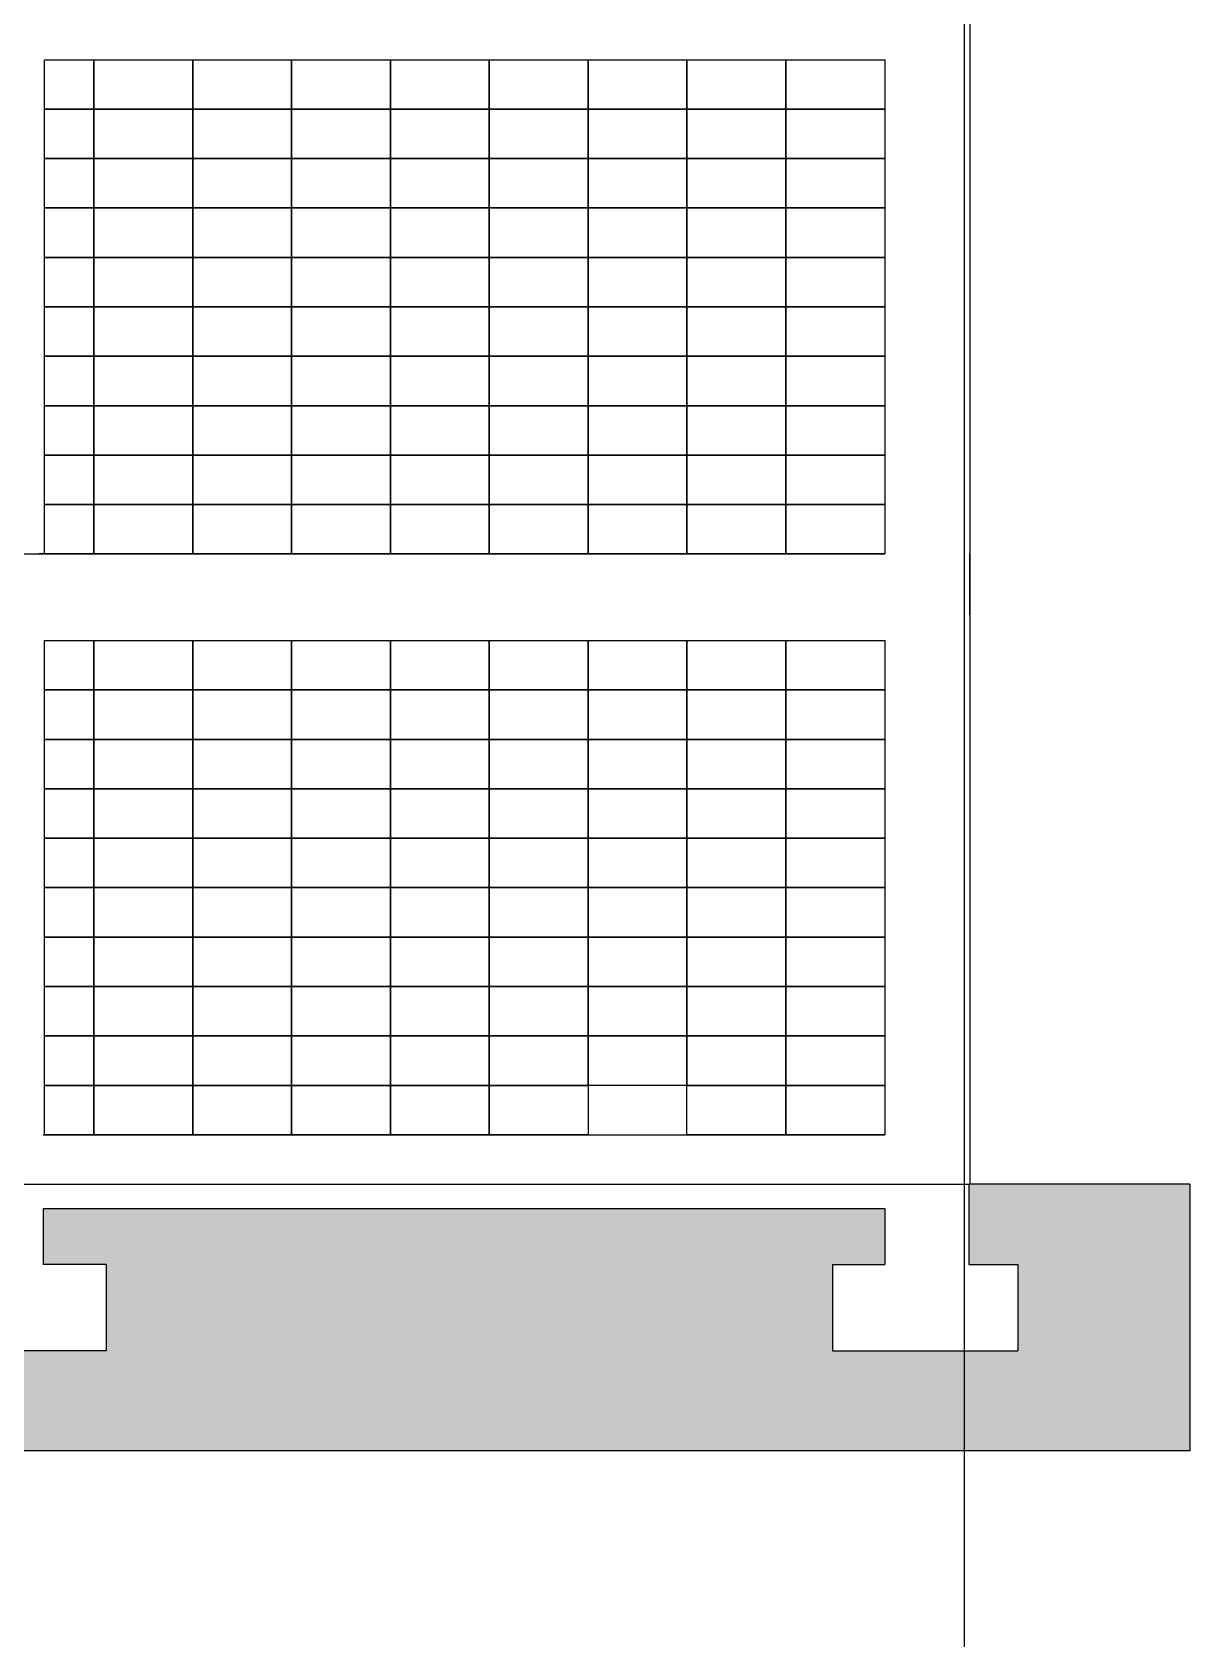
# Model space of a CAD drawing. Header units: inches. Extents: x 270 to 8013, y -75 to 10330.
# Drawn here: x 5931 to 6399, y 7929 to 8582 of the extents above; entities that cross this region are included whole.
import ezdxf

# ---------------------------------------------------------------- set-up
doc = ezdxf.new("R2010")
doc.units = ezdxf.units.IN
doc.header["$MEASUREMENT"] = 0
for name, color, linetype in [('A-ANNO-SYMB', 6, 'Continuous'), ('A-ELEV-MBE1', 7, 'Continuous'), ('A-SECT-MCUT', 7, 'Continuous'), ('A-SECT-PATT', 8, 'Continuous'), ('A-WALL-FULL', 7, 'Continuous'), ('G-ANNO-NPLT', 210, 'Continuous')]:
    doc.layers.add(name, color=color, linetype=linetype)
pattern_1 = [(360, (5391.0993, 9254.723), (3.125, 6.25), [0, -6.25])]

msp = doc.modelspace()

# ---------------------------------------------------------------- hatches: boundary and pattern name
at = {"layer": 'A-SECT-PATT'}
h = msp.add_hatch(dxfattribs=at)
h.set_pattern_fill('DOTS', color=256, scale=100, angle=90, style=0)
h.set_pattern_definition(pattern_1)
h.paths.add_polyline_path([(6399.06, 8007.87), (6399.06, 8115.78), (6309.64, 8115.78), (6309.64, 8090.78), (6309.64, 8083.28), (6329.55, 8083.28), (6329.55, 8048.28), (6254.55, 8048.28), (6254.55, 8083.28), (6275.65, 8083.28), (6275.65, 8105.82), (5935.1, 8105.78), (5935.1, 8083.28), (5939.67, 8083.28), (5960.61, 8083.28), (5960.61, 8048.28), (5885.61, 8048.28), (5885.61, 8083.28), (5905.52, 8083.28), (5910.1, 8083.28), (5910.1, 8105.78), (5739.25, 8105.78), (5739.25, 8090.78), (5739.25, 8083.28), (5760.18, 8083.28), (5760.18, 8048.28), (5685.18, 8048.28), (5685.18, 8083.28), (5705.1, 8083.28), (5705.1, 8098.28), (5705.1, 8115.78), (5561.62, 8115.78), (5561.62, 8007.87)])
h = msp.add_hatch(dxfattribs=at)
h.set_pattern_fill('DOTS', color=256, scale=100, angle=90, style=0)
h.set_pattern_definition(pattern_1)
h.paths.add_polyline_path([(6399.06, 8007.87), (6399.06, 8115.78), (6309.64, 8115.78), (6309.64, 8090.78), (6309.64, 8083.28), (6329.55, 8083.28), (6329.55, 8048.28), (6254.55, 8048.28), (6254.55, 8083.28), (6275.65, 8083.28), (6275.65, 8105.82), (5935.1, 8105.78), (5935.1, 8083.28), (5939.67, 8083.28), (5960.61, 8083.28), (5960.61, 8048.28), (5885.61, 8048.28), (5885.61, 8083.28), (5905.52, 8083.28), (5910.1, 8083.28), (5910.1, 8105.78), (5739.25, 8105.78), (5739.25, 8090.78), (5739.25, 8083.28), (5760.18, 8083.28), (5760.18, 8048.28), (5685.18, 8048.28), (5685.18, 8083.28), (5705.1, 8083.28), (5705.1, 8098.28), (5705.1, 8115.78), (5561.62, 8115.78), (5561.62, 8007.87)])

# ---------------------------------------------------------------- linework, layer by layer
at = {"layer": 'A-ANNO-SYMB', "ltscale": 0.003}
for p, q in [((6309.64, 8115.78), (6309.64, 8090.78)), ((6309.64, 8115.78), (6309.64, 8090.78)), ((6275.68, 8105.82), (5935.1, 8105.78)), ((6275.68, 8105.82), (5935.1, 8105.78)), ((5935.1, 8105.78), (5935.1, 8083.28)), ((5935.1, 8105.78), (5935.1, 8083.28)), ((6275.65, 8105.82), (6275.65, 8083.28)), ((6275.65, 8105.82), (6275.65, 8083.28)), ((6309.64, 8098.28), (6309.64, 8083.28)), ((6309.64, 8098.28), (6309.64, 8083.28)), ((5939.67, 8083.28), (5935.1, 8083.28)), ((5939.67, 8083.28), (5935.1, 8083.28)), ((5960.61, 8083.28), (5939.67, 8083.28)), ((5960.61, 8083.28), (5939.67, 8083.28)), ((5960.61, 8083.28), (5960.61, 8048.28)), ((5960.61, 8083.28), (5960.61, 8048.28)), ((6254.55, 8083.28), (6254.55, 8048.28)), ((6254.55, 8083.28), (6275.65, 8083.28)), ((6254.55, 8083.28), (6254.55, 8048.28)), ((6254.55, 8083.28), (6275.65, 8083.28)), ((6309.64, 8083.28), (6329.55, 8083.28)), ((6309.64, 8083.28), (6329.55, 8083.28)), ((6329.55, 8083.28), (6329.55, 8048.28)), ((6329.55, 8083.28), (6329.55, 8048.28)), ((5960.61, 8048.28), (5885.61, 8048.28)), ((5960.61, 8048.28), (5885.61, 8048.28)), ((6254.55, 8048.28), (6329.55, 8048.28)), ((6254.55, 8048.28), (6329.55, 8048.28))]:
    msp.add_line(p, q, dxfattribs=at)
at = {"layer": 'A-ELEV-MBE1', "extrusion": (-4.44089e-16, 5.03198e-31, -1)}
for p, q in [((6013.39, 8370.72), (5933.39, 8370.72)), ((6013.39, 8370.72), (5933.39, 8370.72)), ((6010.89, 8370.72), (5935.89, 8370.72)), ((6010.89, 8370.72), (5935.89, 8370.72)), ((6010.89, 8370.72), (5935.89, 8370.72)), ((6010.89, 8370.72), (5935.89, 8370.72)), ((6010.89, 8370.72), (5935.89, 8370.72)), ((6010.89, 8370.72), (5935.89, 8370.72))]:
    msp.add_line(p, q, dxfattribs=at)
at = {"layer": 'A-ELEV-MBE1'}
for p, q in [((6310.1, 8346.07), (6310.1, 8370.72)), ((6310.1, 8346.07), (6310.1, 8370.72)), ((6310.1, 8335.78), (6310.1, 8115.78)), ((6310.1, 8335.78), (6310.1, 8115.78)), ((5935.13, 8135.76), (6275.65, 8135.72)), ((5935.13, 8135.76), (6275.65, 8135.72)), ((6399.06, 8115.78), (6310.1, 8115.78)), ((6399.06, 8115.78), (6310.1, 8115.78)), ((6399.06, 8007.87), (5561.62, 8007.87)), ((6399.06, 8007.87), (5561.62, 8007.87))]:
    msp.add_line(p, q, dxfattribs=at)
for points in [[(6310.01, 8864.07), (6310.1, 8370.72), (6310.1, 8370.72), (6310.1, 8370.72)], [(6310.01, 8864.07), (6310.1, 8370.72), (6310.1, 8370.72), (6310.1, 8370.72)], [(5705.1, 8115.78), (6310.1, 8115.78)], [(5705.1, 8115.78), (6310.1, 8115.78)]]:
    msp.add_lwpolyline(points, dxfattribs=at)
for points in [[(5935.65, 8570.72), (5955.65, 8570.72), (5955.65, 8550.72), (5935.65, 8550.72)], [(5935.65, 8570.72), (5955.65, 8570.72), (5955.65, 8550.72), (5935.65, 8550.72)], [(5955.65, 8570.72), (5995.65, 8570.72), (5995.65, 8550.72), (5955.65, 8550.72)], [(5955.65, 8570.72), (5995.65, 8570.72), (5995.65, 8550.72), (5955.65, 8550.72)], [(5995.65, 8570.72), (6035.65, 8570.72), (6035.65, 8550.72), (5995.65, 8550.72)], [(5995.65, 8570.72), (6035.65, 8570.72), (6035.65, 8550.72), (5995.65, 8550.72)], [(6035.65, 8570.72), (6075.65, 8570.72), (6075.65, 8550.72), (6035.65, 8550.72)], [(6035.65, 8570.72), (6075.65, 8570.72), (6075.65, 8550.72), (6035.65, 8550.72)], [(6075.65, 8570.72), (6115.65, 8570.72), (6115.65, 8550.72), (6075.65, 8550.72)], [(6075.65, 8570.72), (6115.65, 8570.72), (6115.65, 8550.72), (6075.65, 8550.72)], [(6115.65, 8570.72), (6155.65, 8570.72), (6155.65, 8550.72), (6115.65, 8550.72)], [(6115.65, 8570.72), (6155.65, 8570.72), (6155.65, 8550.72), (6115.65, 8550.72)], [(6155.65, 8570.72), (6195.65, 8570.72), (6195.65, 8550.72), (6155.65, 8550.72)], [(6155.65, 8570.72), (6195.65, 8570.72), (6195.65, 8550.72), (6155.65, 8550.72)], [(6195.65, 8570.72), (6235.65, 8570.72), (6235.65, 8550.72), (6195.65, 8550.72)], [(6195.65, 8570.72), (6235.65, 8570.72), (6235.65, 8550.72), (6195.65, 8550.72)], [(6235.65, 8570.72), (6275.65, 8570.72), (6275.65, 8550.72), (6235.65, 8550.72)], [(6235.65, 8570.72), (6275.65, 8570.72), (6275.65, 8550.72), (6235.65, 8550.72)], [(5935.65, 8550.72), (5955.65, 8550.72), (5955.65, 8530.72), (5935.65, 8530.72)], [(5935.65, 8550.72), (5955.65, 8550.72), (5955.65, 8530.72), (5935.65, 8530.72)], [(5955.65, 8550.72), (5995.65, 8550.72), (5995.65, 8530.72), (5955.65, 8530.72)], [(5955.65, 8550.72), (5995.65, 8550.72), (5995.65, 8530.72), (5955.65, 8530.72)], [(5995.65, 8550.72), (6035.65, 8550.72), (6035.65, 8530.72), (5995.65, 8530.72)], [(5995.65, 8550.72), (6035.65, 8550.72), (6035.65, 8530.72), (5995.65, 8530.72)], [(6035.65, 8550.72), (6075.65, 8550.72), (6075.65, 8530.72), (6035.65, 8530.72)], [(6035.65, 8550.72), (6075.65, 8550.72), (6075.65, 8530.72), (6035.65, 8530.72)], [(6075.65, 8550.72), (6115.65, 8550.72), (6115.65, 8530.72), (6075.65, 8530.72)], [(6075.65, 8550.72), (6115.65, 8550.72), (6115.65, 8530.72), (6075.65, 8530.72)], [(6115.65, 8550.72), (6155.65, 8550.72), (6155.65, 8530.72), (6115.65, 8530.72)], [(6115.65, 8550.72), (6155.65, 8550.72), (6155.65, 8530.72), (6115.65, 8530.72)], [(6155.65, 8550.72), (6195.65, 8550.72), (6195.65, 8530.72), (6155.65, 8530.72)], [(6155.65, 8550.72), (6195.65, 8550.72), (6195.65, 8530.72), (6155.65, 8530.72)], [(6195.65, 8550.72), (6235.65, 8550.72), (6235.65, 8530.72), (6195.65, 8530.72)], [(6195.65, 8550.72), (6235.65, 8550.72), (6235.65, 8530.72), (6195.65, 8530.72)], [(6235.65, 8550.72), (6275.65, 8550.72), (6275.65, 8530.72), (6235.65, 8530.72)], [(6235.65, 8550.72), (6275.65, 8550.72), (6275.65, 8530.72), (6235.65, 8530.72)], [(5935.65, 8530.72), (5955.65, 8530.72), (5955.65, 8510.72), (5935.65, 8510.72)], [(5935.65, 8530.72), (5955.65, 8530.72), (5955.65, 8510.72), (5935.65, 8510.72)], [(5955.65, 8530.72), (5995.65, 8530.72), (5995.65, 8510.72), (5955.65, 8510.72)], [(5955.65, 8530.72), (5995.65, 8530.72), (5995.65, 8510.72), (5955.65, 8510.72)], [(5995.65, 8530.72), (6035.65, 8530.72), (6035.65, 8510.72), (5995.65, 8510.72)], [(5995.65, 8530.72), (6035.65, 8530.72), (6035.65, 8510.72), (5995.65, 8510.72)], [(6035.65, 8530.72), (6075.65, 8530.72), (6075.65, 8510.72), (6035.65, 8510.72)], [(6035.65, 8530.72), (6075.65, 8530.72), (6075.65, 8510.72), (6035.65, 8510.72)], [(6075.65, 8530.72), (6115.65, 8530.72), (6115.65, 8510.72), (6075.65, 8510.72)], [(6075.65, 8530.72), (6115.65, 8530.72), (6115.65, 8510.72), (6075.65, 8510.72)], [(6115.65, 8530.72), (6155.65, 8530.72), (6155.65, 8510.72), (6115.65, 8510.72)], [(6115.65, 8530.72), (6155.65, 8530.72), (6155.65, 8510.72), (6115.65, 8510.72)], [(6155.65, 8530.72), (6195.65, 8530.72), (6195.65, 8510.72), (6155.65, 8510.72)], [(6155.65, 8530.72), (6195.65, 8530.72), (6195.65, 8510.72), (6155.65, 8510.72)], [(6195.65, 8530.72), (6235.65, 8530.72), (6235.65, 8510.72), (6195.65, 8510.72)], [(6195.65, 8530.72), (6235.65, 8530.72), (6235.65, 8510.72), (6195.65, 8510.72)], [(6235.65, 8530.72), (6275.65, 8530.72), (6275.65, 8510.72), (6235.65, 8510.72)], [(6235.65, 8530.72), (6275.65, 8530.72), (6275.65, 8510.72), (6235.65, 8510.72)], [(5935.65, 8510.72), (5955.65, 8510.72), (5955.65, 8490.72), (5935.65, 8490.72)], [(5935.65, 8510.72), (5955.65, 8510.72), (5955.65, 8490.72), (5935.65, 8490.72)], [(5955.65, 8510.72), (5995.65, 8510.72), (5995.65, 8490.72), (5955.65, 8490.72)], [(5955.65, 8510.72), (5995.65, 8510.72), (5995.65, 8490.72), (5955.65, 8490.72)], [(5995.65, 8510.72), (6035.65, 8510.72), (6035.65, 8490.72), (5995.65, 8490.72)], [(5995.65, 8510.72), (6035.65, 8510.72), (6035.65, 8490.72), (5995.65, 8490.72)], [(6035.65, 8510.72), (6075.65, 8510.72), (6075.65, 8490.72), (6035.65, 8490.72)], [(6035.65, 8510.72), (6075.65, 8510.72), (6075.65, 8490.72), (6035.65, 8490.72)], [(6075.65, 8510.72), (6115.65, 8510.72), (6115.65, 8490.72), (6075.65, 8490.72)], [(6075.65, 8510.72), (6115.65, 8510.72), (6115.65, 8490.72), (6075.65, 8490.72)], [(6115.65, 8510.72), (6155.65, 8510.72), (6155.65, 8490.72), (6115.65, 8490.72)], [(6115.65, 8510.72), (6155.65, 8510.72), (6155.65, 8490.72), (6115.65, 8490.72)], [(6155.65, 8510.72), (6195.65, 8510.72), (6195.65, 8490.72), (6155.65, 8490.72)], [(6155.65, 8510.72), (6195.65, 8510.72), (6195.65, 8490.72), (6155.65, 8490.72)], [(6195.65, 8510.72), (6235.65, 8510.72), (6235.65, 8490.72), (6195.65, 8490.72)], [(6195.65, 8510.72), (6235.65, 8510.72), (6235.65, 8490.72), (6195.65, 8490.72)], [(6235.65, 8510.72), (6275.65, 8510.72), (6275.65, 8490.72), (6235.65, 8490.72)], [(6235.65, 8510.72), (6275.65, 8510.72), (6275.65, 8490.72), (6235.65, 8490.72)], [(5935.65, 8490.72), (5955.65, 8490.72), (5955.65, 8470.72), (5935.65, 8470.72)], [(5935.65, 8490.72), (5955.65, 8490.72), (5955.65, 8470.72), (5935.65, 8470.72)], [(5955.65, 8490.72), (5995.65, 8490.72), (5995.65, 8470.72), (5955.65, 8470.72)], [(5955.65, 8490.72), (5995.65, 8490.72), (5995.65, 8470.72), (5955.65, 8470.72)], [(5995.65, 8490.72), (6035.65, 8490.72), (6035.65, 8470.72), (5995.65, 8470.72)], [(5995.65, 8490.72), (6035.65, 8490.72), (6035.65, 8470.72), (5995.65, 8470.72)], [(6035.65, 8490.72), (6075.65, 8490.72), (6075.65, 8470.72), (6035.65, 8470.72)], [(6035.65, 8490.72), (6075.65, 8490.72), (6075.65, 8470.72), (6035.65, 8470.72)], [(6075.65, 8490.72), (6115.65, 8490.72), (6115.65, 8470.72), (6075.65, 8470.72)], [(6075.65, 8490.72), (6115.65, 8490.72), (6115.65, 8470.72), (6075.65, 8470.72)], [(6115.65, 8490.72), (6155.65, 8490.72), (6155.65, 8470.72), (6115.65, 8470.72)], [(6115.65, 8490.72), (6155.65, 8490.72), (6155.65, 8470.72), (6115.65, 8470.72)], [(6155.65, 8490.72), (6195.65, 8490.72), (6195.65, 8470.72), (6155.65, 8470.72)], [(6155.65, 8490.72), (6195.65, 8490.72), (6195.65, 8470.72), (6155.65, 8470.72)], [(6195.65, 8490.72), (6235.65, 8490.72), (6235.65, 8470.72), (6195.65, 8470.72)], [(6195.65, 8490.72), (6235.65, 8490.72), (6235.65, 8470.72), (6195.65, 8470.72)], [(6235.65, 8490.72), (6275.65, 8490.72), (6275.65, 8470.72), (6235.65, 8470.72)], [(6235.65, 8490.72), (6275.65, 8490.72), (6275.65, 8470.72), (6235.65, 8470.72)], [(5935.65, 8470.72), (5955.65, 8470.72), (5955.65, 8450.72), (5935.65, 8450.72)], [(5935.65, 8470.72), (5955.65, 8470.72), (5955.65, 8450.72), (5935.65, 8450.72)], [(5955.65, 8470.72), (5995.65, 8470.72), (5995.65, 8450.72), (5955.65, 8450.72)], [(5955.65, 8470.72), (5995.65, 8470.72), (5995.65, 8450.72), (5955.65, 8450.72)], [(5995.65, 8470.72), (6035.65, 8470.72), (6035.65, 8450.72), (5995.65, 8450.72)], [(5995.65, 8470.72), (6035.65, 8470.72), (6035.65, 8450.72), (5995.65, 8450.72)], [(6035.65, 8470.72), (6075.65, 8470.72), (6075.65, 8450.72), (6035.65, 8450.72)], [(6035.65, 8470.72), (6075.65, 8470.72), (6075.65, 8450.72), (6035.65, 8450.72)], [(6075.65, 8470.72), (6115.65, 8470.72), (6115.65, 8450.72), (6075.65, 8450.72)], [(6075.65, 8470.72), (6115.65, 8470.72), (6115.65, 8450.72), (6075.65, 8450.72)], [(6115.65, 8470.72), (6155.65, 8470.72), (6155.65, 8450.72), (6115.65, 8450.72)], [(6115.65, 8470.72), (6155.65, 8470.72), (6155.65, 8450.72), (6115.65, 8450.72)], [(6155.65, 8470.72), (6195.65, 8470.72), (6195.65, 8450.72), (6155.65, 8450.72)], [(6155.65, 8470.72), (6195.65, 8470.72), (6195.65, 8450.72), (6155.65, 8450.72)], [(6195.65, 8470.72), (6235.65, 8470.72), (6235.65, 8450.72), (6195.65, 8450.72)], [(6195.65, 8470.72), (6235.65, 8470.72), (6235.65, 8450.72), (6195.65, 8450.72)], [(6235.65, 8470.72), (6275.65, 8470.72), (6275.65, 8450.72), (6235.65, 8450.72)], [(6235.65, 8470.72), (6275.65, 8470.72), (6275.65, 8450.72), (6235.65, 8450.72)], [(5935.65, 8450.72), (5955.65, 8450.72), (5955.65, 8430.72), (5935.65, 8430.72)], [(5935.65, 8450.72), (5955.65, 8450.72), (5955.65, 8430.72), (5935.65, 8430.72)], [(5955.65, 8450.72), (5995.65, 8450.72), (5995.65, 8430.72), (5955.65, 8430.72)], [(5955.65, 8450.72), (5995.65, 8450.72), (5995.65, 8430.72), (5955.65, 8430.72)], [(5995.65, 8450.72), (6035.65, 8450.72), (6035.65, 8430.72), (5995.65, 8430.72)], [(5995.65, 8450.72), (6035.65, 8450.72), (6035.65, 8430.72), (5995.65, 8430.72)], [(6035.65, 8450.72), (6075.65, 8450.72), (6075.65, 8430.72), (6035.65, 8430.72)], [(6035.65, 8450.72), (6075.65, 8450.72), (6075.65, 8430.72), (6035.65, 8430.72)], [(6075.65, 8450.72), (6115.65, 8450.72), (6115.65, 8430.72), (6075.65, 8430.72)], [(6075.65, 8450.72), (6115.65, 8450.72), (6115.65, 8430.72), (6075.65, 8430.72)], [(6115.65, 8450.72), (6155.65, 8450.72), (6155.65, 8430.72), (6115.65, 8430.72)], [(6115.65, 8450.72), (6155.65, 8450.72), (6155.65, 8430.72), (6115.65, 8430.72)], [(6155.65, 8450.72), (6195.65, 8450.72), (6195.65, 8430.72), (6155.65, 8430.72)], [(6155.65, 8450.72), (6195.65, 8450.72), (6195.65, 8430.72), (6155.65, 8430.72)], [(6195.65, 8450.72), (6235.65, 8450.72), (6235.65, 8430.72), (6195.65, 8430.72)], [(6195.65, 8450.72), (6235.65, 8450.72), (6235.65, 8430.72), (6195.65, 8430.72)], [(6235.65, 8450.72), (6275.65, 8450.72), (6275.65, 8430.72), (6235.65, 8430.72)], [(6235.65, 8450.72), (6275.65, 8450.72), (6275.65, 8430.72), (6235.65, 8430.72)], [(5935.65, 8430.72), (5955.65, 8430.72), (5955.65, 8410.72), (5935.65, 8410.72)], [(5935.65, 8430.72), (5955.65, 8430.72), (5955.65, 8410.72), (5935.65, 8410.72)], [(5955.65, 8430.72), (5995.65, 8430.72), (5995.65, 8410.72), (5955.65, 8410.72)], [(5955.65, 8430.72), (5995.65, 8430.72), (5995.65, 8410.72), (5955.65, 8410.72)], [(5995.65, 8430.72), (6035.65, 8430.72), (6035.65, 8410.72), (5995.65, 8410.72)], [(5995.65, 8430.72), (6035.65, 8430.72), (6035.65, 8410.72), (5995.65, 8410.72)], [(6035.65, 8430.72), (6075.65, 8430.72), (6075.65, 8410.72), (6035.65, 8410.72)], [(6035.65, 8430.72), (6075.65, 8430.72), (6075.65, 8410.72), (6035.65, 8410.72)], [(6075.65, 8430.72), (6115.65, 8430.72), (6115.65, 8410.72), (6075.65, 8410.72)], [(6075.65, 8430.72), (6115.65, 8430.72), (6115.65, 8410.72), (6075.65, 8410.72)], [(6115.65, 8430.72), (6155.65, 8430.72), (6155.65, 8410.72), (6115.65, 8410.72)], [(6115.65, 8430.72), (6155.65, 8430.72), (6155.65, 8410.72), (6115.65, 8410.72)], [(6155.65, 8430.72), (6195.65, 8430.72), (6195.65, 8410.72), (6155.65, 8410.72)], [(6155.65, 8430.72), (6195.65, 8430.72), (6195.65, 8410.72), (6155.65, 8410.72)], [(6195.65, 8430.72), (6235.65, 8430.72), (6235.65, 8410.72), (6195.65, 8410.72)], [(6195.65, 8430.72), (6235.65, 8430.72), (6235.65, 8410.72), (6195.65, 8410.72)], [(6235.65, 8430.72), (6275.65, 8430.72), (6275.65, 8410.72), (6235.65, 8410.72)], [(6235.65, 8430.72), (6275.65, 8430.72), (6275.65, 8410.72), (6235.65, 8410.72)], [(5935.65, 8410.72), (5955.65, 8410.72), (5955.65, 8390.72), (5935.65, 8390.72)], [(5935.65, 8410.72), (5955.65, 8410.72), (5955.65, 8390.72), (5935.65, 8390.72)], [(5955.65, 8410.72), (5995.65, 8410.72), (5995.65, 8390.72), (5955.65, 8390.72)], [(5955.65, 8410.72), (5995.65, 8410.72), (5995.65, 8390.72), (5955.65, 8390.72)], [(5995.65, 8410.72), (6035.65, 8410.72), (6035.65, 8390.72), (5995.65, 8390.72)], [(5995.65, 8410.72), (6035.65, 8410.72), (6035.65, 8390.72), (5995.65, 8390.72)], [(6035.65, 8410.72), (6075.65, 8410.72), (6075.65, 8390.72), (6035.65, 8390.72)], [(6035.65, 8410.72), (6075.65, 8410.72), (6075.65, 8390.72), (6035.65, 8390.72)], [(6075.65, 8410.72), (6115.65, 8410.72), (6115.65, 8390.72), (6075.65, 8390.72)], [(6075.65, 8410.72), (6115.65, 8410.72), (6115.65, 8390.72), (6075.65, 8390.72)], [(6115.65, 8410.72), (6155.65, 8410.72), (6155.65, 8390.72), (6115.65, 8390.72)], [(6115.65, 8410.72), (6155.65, 8410.72), (6155.65, 8390.72), (6115.65, 8390.72)], [(6155.65, 8410.72), (6195.65, 8410.72), (6195.65, 8390.72), (6155.65, 8390.72)], [(6155.65, 8410.72), (6195.65, 8410.72), (6195.65, 8390.72), (6155.65, 8390.72)], [(6195.65, 8410.72), (6235.65, 8410.72), (6235.65, 8390.72), (6195.65, 8390.72)], [(6195.65, 8410.72), (6235.65, 8410.72), (6235.65, 8390.72), (6195.65, 8390.72)], [(6235.65, 8410.72), (6275.65, 8410.72), (6275.65, 8390.72), (6235.65, 8390.72)], [(6235.65, 8410.72), (6275.65, 8410.72), (6275.65, 8390.72), (6235.65, 8390.72)], [(5935.65, 8390.72), (5955.65, 8390.72), (5955.65, 8370.72), (5935.65, 8370.72)], [(5935.65, 8390.72), (5955.65, 8390.72), (5955.65, 8370.72), (5935.65, 8370.72)], [(5955.65, 8390.72), (5995.65, 8390.72), (5995.65, 8370.72), (5955.65, 8370.72)], [(5955.65, 8390.72), (5995.65, 8390.72), (5995.65, 8370.72), (5955.65, 8370.72)], [(5995.65, 8390.72), (6035.65, 8390.72), (6035.65, 8370.72), (5995.65, 8370.72)], [(5995.65, 8390.72), (6035.65, 8390.72), (6035.65, 8370.72), (5995.65, 8370.72)], [(6035.65, 8390.72), (6075.65, 8390.72), (6075.65, 8370.72), (6035.65, 8370.72)], [(6035.65, 8390.72), (6075.65, 8390.72), (6075.65, 8370.72), (6035.65, 8370.72)], [(6075.65, 8390.72), (6115.65, 8390.72), (6115.65, 8370.72), (6075.65, 8370.72)], [(6075.65, 8390.72), (6115.65, 8390.72), (6115.65, 8370.72), (6075.65, 8370.72)], [(6115.65, 8390.72), (6155.65, 8390.72), (6155.65, 8370.72), (6115.65, 8370.72)], [(6115.65, 8390.72), (6155.65, 8390.72), (6155.65, 8370.72), (6115.65, 8370.72)], [(6155.65, 8390.72), (6195.65, 8390.72), (6195.65, 8370.72), (6155.65, 8370.72)], [(6155.65, 8390.72), (6195.65, 8390.72), (6195.65, 8370.72), (6155.65, 8370.72)], [(6195.65, 8390.72), (6235.65, 8390.72), (6235.65, 8370.72), (6195.65, 8370.72)], [(6195.65, 8390.72), (6235.65, 8390.72), (6235.65, 8370.72), (6195.65, 8370.72)], [(6235.65, 8390.72), (6275.65, 8390.72), (6275.65, 8370.72), (6235.65, 8370.72)], [(6235.65, 8390.72), (6275.65, 8390.72), (6275.65, 8370.72), (6235.65, 8370.72)], [(5935.65, 8335.72), (5955.65, 8335.72), (5955.65, 8315.72), (5935.65, 8315.72)], [(5935.65, 8335.72), (5955.65, 8335.72), (5955.65, 8315.72), (5935.65, 8315.72)], [(5955.65, 8335.72), (5995.65, 8335.72), (5995.65, 8315.72), (5955.65, 8315.72)], [(5955.65, 8335.72), (5995.65, 8335.72), (5995.65, 8315.72), (5955.65, 8315.72)], [(5995.65, 8335.72), (6035.65, 8335.72), (6035.65, 8315.72), (5995.65, 8315.72)], [(5995.65, 8335.72), (6035.65, 8335.72), (6035.65, 8315.72), (5995.65, 8315.72)], [(6035.65, 8335.72), (6075.65, 8335.72), (6075.65, 8315.72), (6035.65, 8315.72)], [(6035.65, 8335.72), (6075.65, 8335.72), (6075.65, 8315.72), (6035.65, 8315.72)], [(6075.65, 8335.72), (6115.65, 8335.72), (6115.65, 8315.72), (6075.65, 8315.72)], [(6075.65, 8335.72), (6115.65, 8335.72), (6115.65, 8315.72), (6075.65, 8315.72)], [(6115.65, 8335.72), (6155.65, 8335.72), (6155.65, 8315.72), (6115.65, 8315.72)], [(6115.65, 8335.72), (6155.65, 8335.72), (6155.65, 8315.72), (6115.65, 8315.72)], [(6155.65, 8335.72), (6195.65, 8335.72), (6195.65, 8315.72), (6155.65, 8315.72)], [(6155.65, 8335.72), (6195.65, 8335.72), (6195.65, 8315.72), (6155.65, 8315.72)], [(6195.65, 8335.72), (6235.65, 8335.72), (6235.65, 8315.72), (6195.65, 8315.72)], [(6195.65, 8335.72), (6235.65, 8335.72), (6235.65, 8315.72), (6195.65, 8315.72)], [(6235.65, 8335.72), (6275.65, 8335.72), (6275.65, 8315.72), (6235.65, 8315.72)], [(6235.65, 8335.72), (6275.65, 8335.72), (6275.65, 8315.72), (6235.65, 8315.72)], [(5935.65, 8315.72), (5955.65, 8315.72), (5955.65, 8295.72), (5935.65, 8295.72)], [(5935.65, 8315.72), (5955.65, 8315.72), (5955.65, 8295.72), (5935.65, 8295.72)], [(5955.65, 8315.72), (5995.65, 8315.72), (5995.65, 8295.72), (5955.65, 8295.72)], [(5955.65, 8315.72), (5995.65, 8315.72), (5995.65, 8295.72), (5955.65, 8295.72)], [(5995.65, 8315.72), (6035.65, 8315.72), (6035.65, 8295.72), (5995.65, 8295.72)], [(5995.65, 8315.72), (6035.65, 8315.72), (6035.65, 8295.72), (5995.65, 8295.72)], [(6035.65, 8315.72), (6075.65, 8315.72), (6075.65, 8295.72), (6035.65, 8295.72)], [(6035.65, 8315.72), (6075.65, 8315.72), (6075.65, 8295.72), (6035.65, 8295.72)], [(6075.65, 8315.72), (6115.65, 8315.72), (6115.65, 8295.72), (6075.65, 8295.72)], [(6075.65, 8315.72), (6115.65, 8315.72), (6115.65, 8295.72), (6075.65, 8295.72)], [(6115.65, 8315.72), (6155.65, 8315.72), (6155.65, 8295.72), (6115.65, 8295.72)], [(6115.65, 8315.72), (6155.65, 8315.72), (6155.65, 8295.72), (6115.65, 8295.72)], [(6155.65, 8315.72), (6195.65, 8315.72), (6195.65, 8295.72), (6155.65, 8295.72)], [(6155.65, 8315.72), (6195.65, 8315.72), (6195.65, 8295.72), (6155.65, 8295.72)], [(6195.65, 8315.72), (6235.65, 8315.72), (6235.65, 8295.72), (6195.65, 8295.72)], [(6195.65, 8315.72), (6235.65, 8315.72), (6235.65, 8295.72), (6195.65, 8295.72)], [(6235.65, 8315.72), (6275.65, 8315.72), (6275.65, 8295.72), (6235.65, 8295.72)], [(6235.65, 8315.72), (6275.65, 8315.72), (6275.65, 8295.72), (6235.65, 8295.72)], [(5935.65, 8295.72), (5955.65, 8295.72), (5955.65, 8275.72), (5935.65, 8275.72)], [(5935.65, 8295.72), (5955.65, 8295.72), (5955.65, 8275.72), (5935.65, 8275.72)], [(5955.65, 8295.72), (5995.65, 8295.72), (5995.65, 8275.72), (5955.65, 8275.72)], [(5955.65, 8295.72), (5995.65, 8295.72), (5995.65, 8275.72), (5955.65, 8275.72)], [(5995.65, 8295.72), (6035.65, 8295.72), (6035.65, 8275.72), (5995.65, 8275.72)], [(5995.65, 8295.72), (6035.65, 8295.72), (6035.65, 8275.72), (5995.65, 8275.72)], [(6035.65, 8295.72), (6075.65, 8295.72), (6075.65, 8275.72), (6035.65, 8275.72)], [(6035.65, 8295.72), (6075.65, 8295.72), (6075.65, 8275.72), (6035.65, 8275.72)], [(6075.65, 8295.72), (6115.65, 8295.72), (6115.65, 8275.72), (6075.65, 8275.72)], [(6075.65, 8295.72), (6115.65, 8295.72), (6115.65, 8275.72), (6075.65, 8275.72)], [(6115.65, 8295.72), (6155.65, 8295.72), (6155.65, 8275.72), (6115.65, 8275.72)], [(6115.65, 8295.72), (6155.65, 8295.72), (6155.65, 8275.72), (6115.65, 8275.72)], [(6155.65, 8295.72), (6195.65, 8295.72), (6195.65, 8275.72), (6155.65, 8275.72)], [(6155.65, 8295.72), (6195.65, 8295.72), (6195.65, 8275.72), (6155.65, 8275.72)], [(6195.65, 8295.72), (6235.65, 8295.72), (6235.65, 8275.72), (6195.65, 8275.72)], [(6195.65, 8295.72), (6235.65, 8295.72), (6235.65, 8275.72), (6195.65, 8275.72)], [(6235.65, 8295.72), (6275.65, 8295.72), (6275.65, 8275.72), (6235.65, 8275.72)], [(6235.65, 8295.72), (6275.65, 8295.72), (6275.65, 8275.72), (6235.65, 8275.72)], [(5935.65, 8275.72), (5955.65, 8275.72), (5955.65, 8255.72), (5935.65, 8255.72)], [(5935.65, 8275.72), (5955.65, 8275.72), (5955.65, 8255.72), (5935.65, 8255.72)], [(5955.65, 8275.72), (5995.65, 8275.72), (5995.65, 8255.72), (5955.65, 8255.72)], [(5955.65, 8275.72), (5995.65, 8275.72), (5995.65, 8255.72), (5955.65, 8255.72)], [(5995.65, 8275.72), (6035.65, 8275.72), (6035.65, 8255.72), (5995.65, 8255.72)], [(5995.65, 8275.72), (6035.65, 8275.72), (6035.65, 8255.72), (5995.65, 8255.72)], [(6035.65, 8275.72), (6075.65, 8275.72), (6075.65, 8255.72), (6035.65, 8255.72)], [(6035.65, 8275.72), (6075.65, 8275.72), (6075.65, 8255.72), (6035.65, 8255.72)], [(6075.65, 8275.72), (6115.65, 8275.72), (6115.65, 8255.72), (6075.65, 8255.72)], [(6075.65, 8275.72), (6115.65, 8275.72), (6115.65, 8255.72), (6075.65, 8255.72)], [(6115.65, 8275.72), (6155.65, 8275.72), (6155.65, 8255.72), (6115.65, 8255.72)], [(6115.65, 8275.72), (6155.65, 8275.72), (6155.65, 8255.72), (6115.65, 8255.72)], [(6155.65, 8275.72), (6195.65, 8275.72), (6195.65, 8255.72), (6155.65, 8255.72)], [(6155.65, 8275.72), (6195.65, 8275.72), (6195.65, 8255.72), (6155.65, 8255.72)], [(6195.65, 8275.72), (6235.65, 8275.72), (6235.65, 8255.72), (6195.65, 8255.72)], [(6195.65, 8275.72), (6235.65, 8275.72), (6235.65, 8255.72), (6195.65, 8255.72)], [(6235.65, 8275.72), (6275.65, 8275.72), (6275.65, 8255.72), (6235.65, 8255.72)], [(6235.65, 8275.72), (6275.65, 8275.72), (6275.65, 8255.72), (6235.65, 8255.72)], [(5935.65, 8255.72), (5955.65, 8255.72), (5955.65, 8235.72), (5935.65, 8235.72)], [(5935.65, 8255.72), (5955.65, 8255.72), (5955.65, 8235.72), (5935.65, 8235.72)], [(5955.65, 8255.72), (5995.65, 8255.72), (5995.65, 8235.72), (5955.65, 8235.72)], [(5955.65, 8255.72), (5995.65, 8255.72), (5995.65, 8235.72), (5955.65, 8235.72)], [(5995.65, 8255.72), (6035.65, 8255.72), (6035.65, 8235.72), (5995.65, 8235.72)], [(5995.65, 8255.72), (6035.65, 8255.72), (6035.65, 8235.72), (5995.65, 8235.72)], [(6035.65, 8255.72), (6075.65, 8255.72), (6075.65, 8235.72), (6035.65, 8235.72)], [(6035.65, 8255.72), (6075.65, 8255.72), (6075.65, 8235.72), (6035.65, 8235.72)], [(6075.65, 8255.72), (6115.65, 8255.72), (6115.65, 8235.72), (6075.65, 8235.72)], [(6075.65, 8255.72), (6115.65, 8255.72), (6115.65, 8235.72), (6075.65, 8235.72)], [(6115.65, 8255.72), (6155.65, 8255.72), (6155.65, 8235.72), (6115.65, 8235.72)], [(6115.65, 8255.72), (6155.65, 8255.72), (6155.65, 8235.72), (6115.65, 8235.72)], [(6155.65, 8255.72), (6195.65, 8255.72), (6195.65, 8235.72), (6155.65, 8235.72)], [(6155.65, 8255.72), (6195.65, 8255.72), (6195.65, 8235.72), (6155.65, 8235.72)], [(6195.65, 8255.72), (6235.65, 8255.72), (6235.65, 8235.72), (6195.65, 8235.72)], [(6195.65, 8255.72), (6235.65, 8255.72), (6235.65, 8235.72), (6195.65, 8235.72)], [(6235.65, 8255.72), (6275.65, 8255.72), (6275.65, 8235.72), (6235.65, 8235.72)], [(6235.65, 8255.72), (6275.65, 8255.72), (6275.65, 8235.72), (6235.65, 8235.72)], [(5935.65, 8235.72), (5955.65, 8235.72), (5955.65, 8215.72), (5935.65, 8215.72)], [(5935.65, 8235.72), (5955.65, 8235.72), (5955.65, 8215.72), (5935.65, 8215.72)], [(5955.65, 8235.72), (5995.65, 8235.72), (5995.65, 8215.72), (5955.65, 8215.72)], [(5955.65, 8235.72), (5995.65, 8235.72), (5995.65, 8215.72), (5955.65, 8215.72)], [(5995.65, 8235.72), (6035.65, 8235.72), (6035.65, 8215.72), (5995.65, 8215.72)], [(5995.65, 8235.72), (6035.65, 8235.72), (6035.65, 8215.72), (5995.65, 8215.72)], [(6035.65, 8235.72), (6075.65, 8235.72), (6075.65, 8215.72), (6035.65, 8215.72)], [(6035.65, 8235.72), (6075.65, 8235.72), (6075.65, 8215.72), (6035.65, 8215.72)], [(6075.65, 8235.72), (6115.65, 8235.72), (6115.65, 8215.72), (6075.65, 8215.72)], [(6075.65, 8235.72), (6115.65, 8235.72), (6115.65, 8215.72), (6075.65, 8215.72)], [(6115.65, 8235.72), (6155.65, 8235.72), (6155.65, 8215.72), (6115.65, 8215.72)], [(6115.65, 8235.72), (6155.65, 8235.72), (6155.65, 8215.72), (6115.65, 8215.72)], [(6155.65, 8235.72), (6195.65, 8235.72), (6195.65, 8215.72), (6155.65, 8215.72)], [(6155.65, 8235.72), (6195.65, 8235.72), (6195.65, 8215.72), (6155.65, 8215.72)], [(6195.65, 8235.72), (6235.65, 8235.72), (6235.65, 8215.72), (6195.65, 8215.72)], [(6195.65, 8235.72), (6235.65, 8235.72), (6235.65, 8215.72), (6195.65, 8215.72)], [(6235.65, 8235.72), (6275.65, 8235.72), (6275.65, 8215.72), (6235.65, 8215.72)], [(6235.65, 8235.72), (6275.65, 8235.72), (6275.65, 8215.72), (6235.65, 8215.72)], [(5935.65, 8215.72), (5955.65, 8215.72), (5955.65, 8195.72), (5935.65, 8195.72)], [(5935.65, 8215.72), (5955.65, 8215.72), (5955.65, 8195.72), (5935.65, 8195.72)], [(5955.65, 8215.72), (5995.65, 8215.72), (5995.65, 8195.72), (5955.65, 8195.72)], [(5955.65, 8215.72), (5995.65, 8215.72), (5995.65, 8195.72), (5955.65, 8195.72)], [(5995.65, 8215.72), (6035.65, 8215.72), (6035.65, 8195.72), (5995.65, 8195.72)], [(5995.65, 8215.72), (6035.65, 8215.72), (6035.65, 8195.72), (5995.65, 8195.72)], [(6035.65, 8215.72), (6075.65, 8215.72), (6075.65, 8195.72), (6035.65, 8195.72)], [(6035.65, 8215.72), (6075.65, 8215.72), (6075.65, 8195.72), (6035.65, 8195.72)], [(6075.65, 8215.72), (6115.65, 8215.72), (6115.65, 8195.72), (6075.65, 8195.72)], [(6075.65, 8215.72), (6115.65, 8215.72), (6115.65, 8195.72), (6075.65, 8195.72)], [(6115.65, 8215.72), (6155.65, 8215.72), (6155.65, 8195.72), (6115.65, 8195.72)], [(6115.65, 8215.72), (6155.65, 8215.72), (6155.65, 8195.72), (6115.65, 8195.72)], [(6155.65, 8215.72), (6195.65, 8215.72), (6195.65, 8195.72), (6155.65, 8195.72)], [(6155.65, 8215.72), (6195.65, 8215.72), (6195.65, 8195.72), (6155.65, 8195.72)], [(6195.65, 8215.72), (6235.65, 8215.72), (6235.65, 8195.72), (6195.65, 8195.72)], [(6195.65, 8215.72), (6235.65, 8215.72), (6235.65, 8195.72), (6195.65, 8195.72)], [(6235.65, 8215.72), (6275.65, 8215.72), (6275.65, 8195.72), (6235.65, 8195.72)], [(6235.65, 8215.72), (6275.65, 8215.72), (6275.65, 8195.72), (6235.65, 8195.72)], [(5935.65, 8195.72), (5955.65, 8195.72), (5955.65, 8175.72), (5935.65, 8175.72)], [(5935.65, 8195.72), (5955.65, 8195.72), (5955.65, 8175.72), (5935.65, 8175.72)], [(5955.65, 8195.72), (5995.65, 8195.72), (5995.65, 8175.72), (5955.65, 8175.72)], [(5955.65, 8195.72), (5995.65, 8195.72), (5995.65, 8175.72), (5955.65, 8175.72)], [(5995.65, 8195.72), (6035.65, 8195.72), (6035.65, 8175.72), (5995.65, 8175.72)], [(5995.65, 8195.72), (6035.65, 8195.72), (6035.65, 8175.72), (5995.65, 8175.72)], [(6035.65, 8195.72), (6075.65, 8195.72), (6075.65, 8175.72), (6035.65, 8175.72)], [(6035.65, 8195.72), (6075.65, 8195.72), (6075.65, 8175.72), (6035.65, 8175.72)], [(6075.65, 8195.72), (6115.65, 8195.72), (6115.65, 8175.72), (6075.65, 8175.72)], [(6075.65, 8195.72), (6115.65, 8195.72), (6115.65, 8175.72), (6075.65, 8175.72)], [(6115.65, 8195.72), (6155.65, 8195.72), (6155.65, 8175.72), (6115.65, 8175.72)], [(6115.65, 8195.72), (6155.65, 8195.72), (6155.65, 8175.72), (6115.65, 8175.72)], [(6155.65, 8195.72), (6195.65, 8195.72), (6195.65, 8175.72), (6155.65, 8175.72)], [(6155.65, 8195.72), (6195.65, 8195.72), (6195.65, 8175.72), (6155.65, 8175.72)], [(6195.65, 8195.72), (6235.65, 8195.72), (6235.65, 8175.72), (6195.65, 8175.72)], [(6195.65, 8195.72), (6235.65, 8195.72), (6235.65, 8175.72), (6195.65, 8175.72)], [(6235.65, 8195.72), (6275.65, 8195.72), (6275.65, 8175.72), (6235.65, 8175.72)], [(6235.65, 8195.72), (6275.65, 8195.72), (6275.65, 8175.72), (6235.65, 8175.72)], [(5935.65, 8175.72), (5955.65, 8175.72), (5955.65, 8155.72), (5935.65, 8155.72)], [(5935.65, 8175.72), (5955.65, 8175.72), (5955.65, 8155.72), (5935.65, 8155.72)], [(5955.65, 8175.72), (5995.65, 8175.72), (5995.65, 8155.72), (5955.65, 8155.72)], [(5955.65, 8175.72), (5995.65, 8175.72), (5995.65, 8155.72), (5955.65, 8155.72)], [(5995.65, 8175.72), (6035.65, 8175.72), (6035.65, 8155.72), (5995.65, 8155.72)], [(5995.65, 8175.72), (6035.65, 8175.72), (6035.65, 8155.72), (5995.65, 8155.72)], [(6035.65, 8175.72), (6075.65, 8175.72), (6075.65, 8155.72), (6035.65, 8155.72)], [(6035.65, 8175.72), (6075.65, 8175.72), (6075.65, 8155.72), (6035.65, 8155.72)], [(6075.65, 8175.72), (6115.65, 8175.72), (6115.65, 8155.72), (6075.65, 8155.72)], [(6075.65, 8175.72), (6115.65, 8175.72), (6115.65, 8155.72), (6075.65, 8155.72)], [(6115.65, 8175.72), (6155.65, 8175.72), (6155.65, 8155.72), (6115.65, 8155.72)], [(6115.65, 8175.72), (6155.65, 8175.72), (6155.65, 8155.72), (6115.65, 8155.72)], [(6155.65, 8175.72), (6195.65, 8175.72), (6195.65, 8155.72), (6155.65, 8155.72)], [(6155.65, 8175.72), (6195.65, 8175.72), (6195.65, 8155.72), (6155.65, 8155.72)], [(6195.65, 8175.72), (6235.65, 8175.72), (6235.65, 8155.72), (6195.65, 8155.72)], [(6195.65, 8175.72), (6235.65, 8175.72), (6235.65, 8155.72), (6195.65, 8155.72)], [(6235.65, 8175.72), (6275.65, 8175.72), (6275.65, 8155.72), (6235.65, 8155.72)], [(6235.65, 8175.72), (6275.65, 8175.72), (6275.65, 8155.72), (6235.65, 8155.72)], [(5935.65, 8155.72), (5955.65, 8155.72), (5955.65, 8135.72), (5935.65, 8135.72)], [(5935.65, 8155.72), (5955.65, 8155.72), (5955.65, 8135.72), (5935.65, 8135.72)], [(5955.65, 8155.72), (5995.65, 8155.72), (5995.65, 8135.72), (5955.65, 8135.72)], [(5955.65, 8155.72), (5995.65, 8155.72), (5995.65, 8135.72), (5955.65, 8135.72)], [(5995.65, 8155.72), (6035.65, 8155.72), (6035.65, 8135.72), (5995.65, 8135.72)], [(5995.65, 8155.72), (6035.65, 8155.72), (6035.65, 8135.72), (5995.65, 8135.72)], [(6035.65, 8155.72), (6075.65, 8155.72), (6075.65, 8135.72), (6035.65, 8135.72)], [(6035.65, 8155.72), (6075.65, 8155.72), (6075.65, 8135.72), (6035.65, 8135.72)], [(6075.65, 8155.72), (6115.65, 8155.72), (6115.65, 8135.72), (6075.65, 8135.72)], [(6075.65, 8155.72), (6115.65, 8155.72), (6115.65, 8135.72), (6075.65, 8135.72)], [(6115.65, 8155.72), (6155.65, 8155.72), (6155.65, 8135.72), (6115.65, 8135.72)], [(6115.65, 8155.72), (6155.65, 8155.72), (6155.65, 8135.72), (6115.65, 8135.72)], [(6195.65, 8155.72), (6235.65, 8155.72), (6235.65, 8135.72), (6195.65, 8135.72)], [(6195.65, 8155.72), (6235.65, 8155.72), (6235.65, 8135.72), (6195.65, 8135.72)], [(6235.65, 8155.72), (6275.65, 8155.72), (6275.65, 8135.72), (6235.65, 8135.72)], [(6235.65, 8155.72), (6275.65, 8155.72), (6275.65, 8135.72), (6235.65, 8135.72)]]:
    msp.add_lwpolyline(points, close=True, dxfattribs=at)
at = {"layer": 'A-SECT-MCUT'}
msp.add_line((6310.1, 8370.72), (6310.1, 8335.78), dxfattribs=at)
msp.add_line((6310.1, 8370.72), (6310.1, 8335.78), dxfattribs=at)
msp.add_lwpolyline([(5730.1, 8370.72), (6275.65, 8370.72)], dxfattribs=at)
msp.add_lwpolyline([(5730.1, 8370.72), (6275.65, 8370.72)], dxfattribs=at)
at = {"layer": 'A-WALL-FULL'}
msp.add_line((6399.06, 8115.78), (6399.06, 8007.87), dxfattribs=at)
at = {"layer": 'G-ANNO-NPLT', "ltscale": 18}
msp.add_lwpolyline([(6307.98, 7928.59), (6307.98, 8986.7)], dxfattribs=at)

doc.saveas('drawing.dxf')
